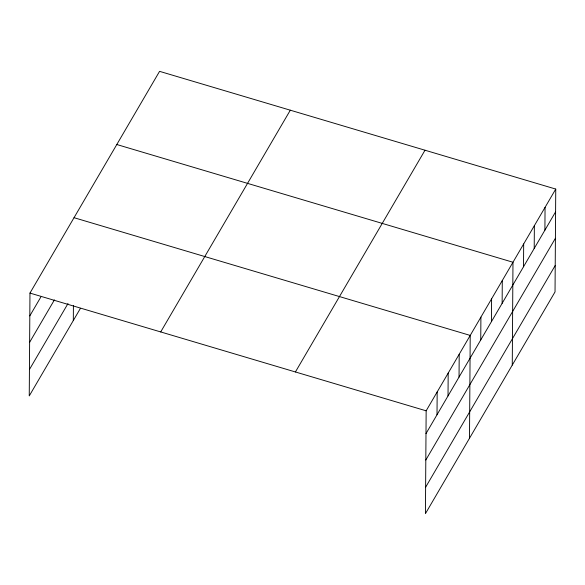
<?xml version="1.0" encoding="UTF-8"?>
<svg xmlns="http://www.w3.org/2000/svg" width="585" height="585" viewBox="0 0 585 585"><rect width="100%" height="100%" fill="white"/><g stroke="black" fill="none" stroke-linecap="round" stroke-linejoin="round"><path stroke-width="0.88" d="M555.75 189.072L426.151 410.816L425.434 513.652L555.033 291.915L555.75 189.072L159.566 71.348L29.967 293.085L29.25 395.928L80.438 308.339M73.315 320.536L73.418 305.567M437.01 414.772L437.171 391.965M448.022 395.921L448.183 373.12M459.042 377.076L459.203 354.269M469.499 438.26L470.216 335.424L74.032 217.693M480.746 339.929L480.907 317.128M491.437 321.64L491.597 298.833M502.135 303.344L502.288 280.544M512.263 365.084L512.979 262.248L116.795 144.517M523.516 266.76L523.677 243.952M534.207 248.464L534.368 225.664M544.898 230.168L545.059 207.368M29.806 315.893L40.826 297.041M29.623 342.305L54.412 299.893M29.433 369.515L67.992 303.549M160.707 331.936L290.306 110.199M295.41 371.965L425.01 150.221M425.99 433.617L555.589 211.872M425.807 460.029L555.406 238.285M425.617 487.239L555.216 265.502M29.967 293.085L426.151 410.816"/></g></svg>
